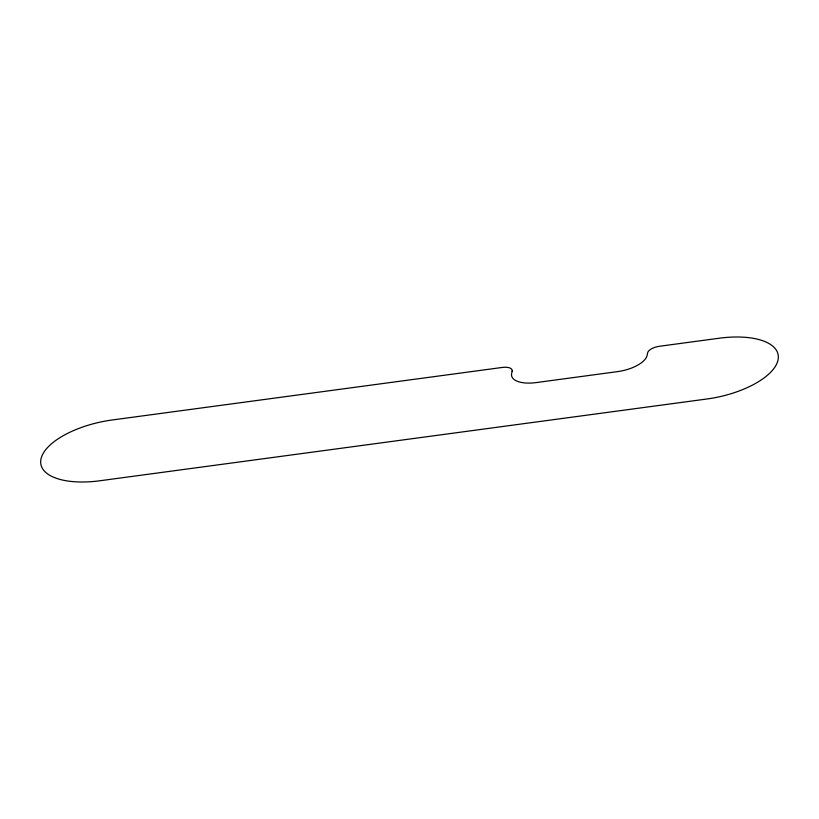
<?xml version="1.0" encoding="UTF-8"?>
<svg xmlns="http://www.w3.org/2000/svg" width="819" height="819" viewBox="0 0 819 819"><rect width="100%" height="100%" fill="white"/><g stroke="black" fill="none" stroke-linecap="round" stroke-linejoin="round"><path stroke-width="1.23" d="M512.141 371.048L511.629 373.577A27.744 12.029 -12.4 0 0 536.189 382.586L617.485 371.631A27.744 12.029 -12.4 0 0 647.123 355.323L647.634 352.794A11.097 4.812 -12.4 0 1 659.49 346.273L719.102 338.237A66.585 28.87 -12.4 0 1 778.05 359.858A66.585 28.87 -12.4 0 1 706.92 398.996L99.898 480.763A66.585 28.87 -12.4 0 1 40.95 459.142A66.585 28.87 -12.4 0 1 112.08 420.004L502.313 367.444A11.097 4.812 -12.4 0 1 512.141 371.048"/></g></svg>
